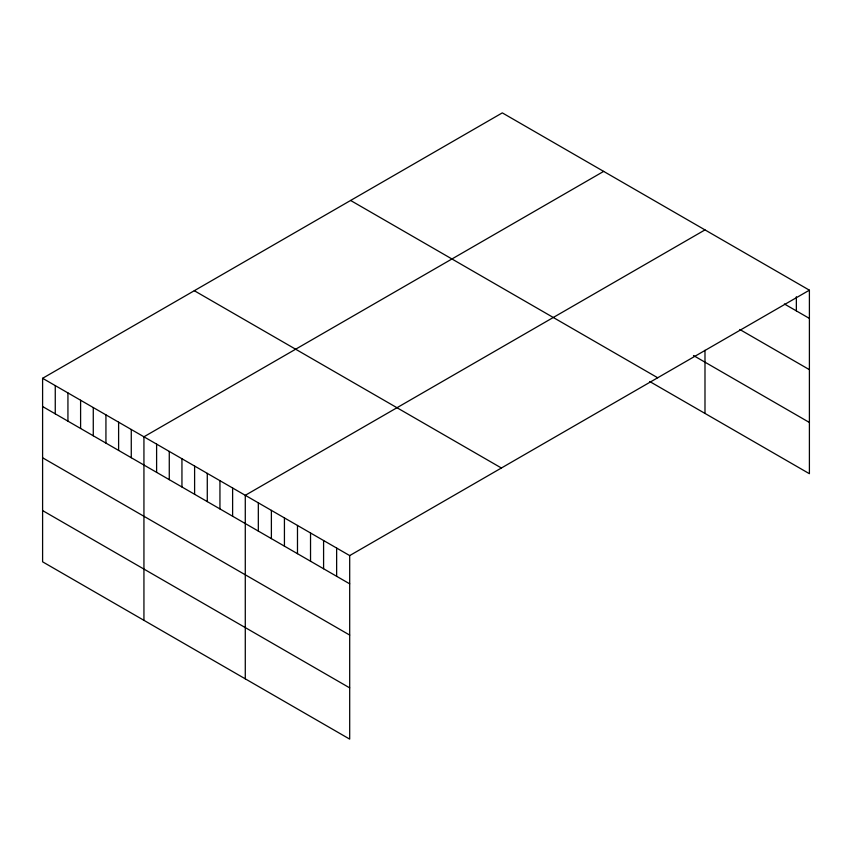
<?xml version="1.0" encoding="UTF-8"?>
<svg xmlns="http://www.w3.org/2000/svg" width="852" height="852" viewBox="0 0 852 852"><rect width="100%" height="100%" fill="white"/><g stroke="black" fill="none" stroke-linecap="round" stroke-linejoin="round"><path stroke-width="1.28" d="M809.4 290.181L349.693 555.589L349.693 739.121L42.6 561.819L42.6 378.299L502.307 112.879L809.4 290.181L809.4 473.701L649.714 381.515M603.653 171.39L143.935 436.799L143.935 620.331M704.987 229.902L245.28 495.31L245.28 678.831M784.383 303.972L809.4 318.414M739.792 329.479L809.4 369.661M693.475 355.529L809.4 422.464M350.609 200.465L657.691 377.766M194.309 290.713L501.391 468.004M42.6 378.299L349.693 555.589M42.6 406.532L349.693 583.833M42.6 457.78L349.693 635.07M42.6 510.572L349.693 687.873M796.354 296.762L796.354 310.884M704.987 350.3L704.987 413.422M336.636 548.06L336.636 576.293M323.59 540.519L323.59 568.753M310.533 532.99L310.533 561.223M297.486 525.45L297.486 553.683M284.43 517.92L284.43 546.153M271.383 510.38L271.383 538.613M258.326 502.85L258.326 531.084M232.617 487.994L232.617 516.237M219.944 480.688L219.944 508.921M207.281 473.371L207.281 501.604M194.607 466.055L194.607 494.288M181.945 458.749L181.945 486.982M169.271 451.432L169.271 479.665M156.608 444.116L156.608 472.349M131.272 429.493L131.272 457.726M118.609 422.177L118.609 450.41M105.936 414.86L105.936 443.093M93.273 407.554L93.273 435.787M80.599 400.238L80.599 428.471M67.936 392.921L67.936 421.154M55.263 385.605L55.263 413.848"/></g></svg>
